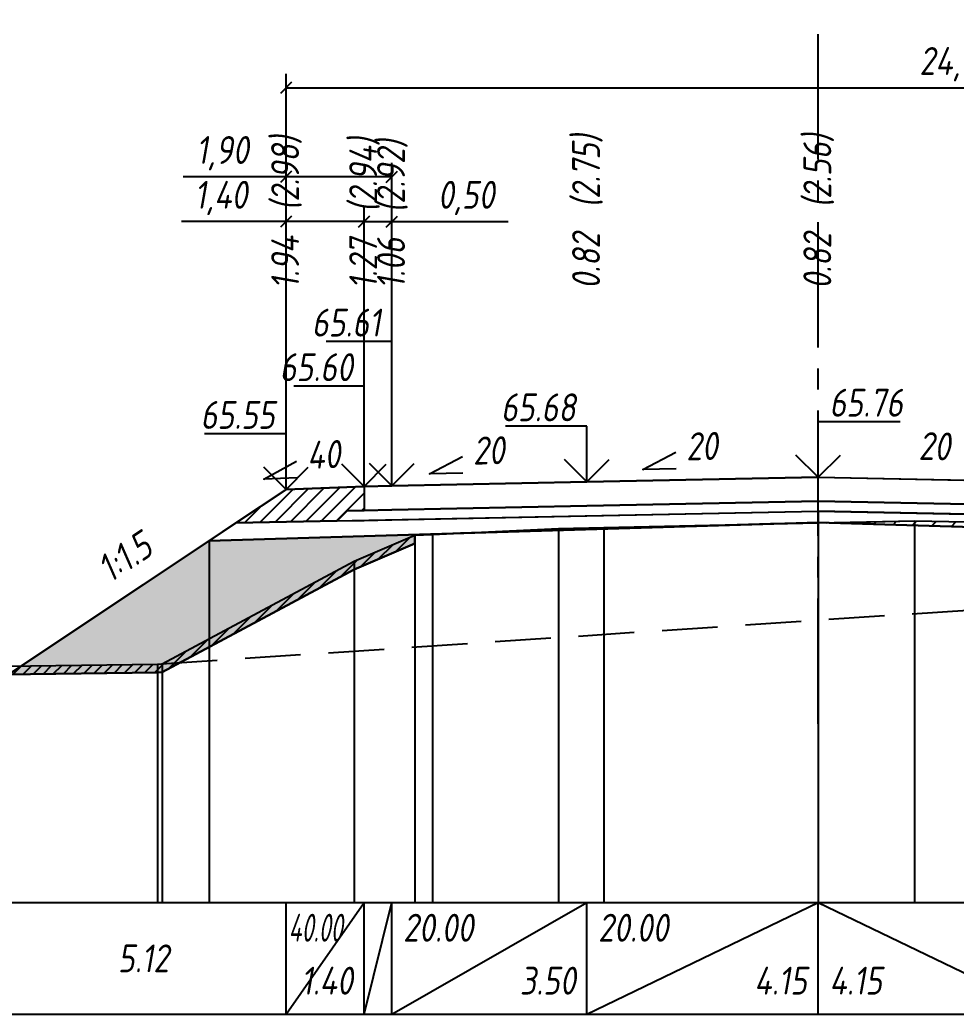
# Model space of a CAD drawing. Extents: x -717 to 1451, y -133302 to 233.
# Drawn here: x 110.4 to 194.4, y -132287 to -132197.8 of the extents above; entities that cross this region are included whole.
import ezdxf
from ezdxf.enums import TextEntityAlignment as Align

# ---------------------------------------------------------------- set-up
doc = ezdxf.new("R2010")
doc.units = 0
doc.linetypes.add('осевая2', pattern=[1.125, 0.75, -0.125, 0.125, -0.125])
doc.linetypes.add('штриховая', pattern=[0.75, 0.5, -0.25])
for name, color, linetype in [('Интерполированный поперечник', 2, 'Continuous'), ('Код_514', 1, 'Continuous'), ('Контур_0', 7, 'Continuous'), ('Контур_2564', 7, 'Continuous'), ('Контур_2660', 7, 'Continuous'), ('Контур_2665', 7, 'Continuous'), ('Контур_400', 7, 'Continuous'), ('Контур_508', 7, 'Continuous'), ('Контур_512', 7, 'Continuous'), ('Контур_513', 7, 'Continuous'), ('Красный поперечник', 1, 'Continuous'), ('Объём_2501', 7, 'Continuous'), ('Объём_2564', 7, 'Continuous'), ('Объём_2650', 7, 'Continuous'), ('Объём_2660', 7, 'Continuous'), ('Объём_2661', 7, 'Continuous'), ('Объём_2663', 7, 'Continuous'), ('Объём_2665', 7, 'Continuous'), ('Объём_2666', 7, 'Continuous'), ('Ось', 1, 'осевая2'), ('Откосы', 7, 'Continuous'), ('Отметки покрытия', 7, 'Continuous'), ('Рабочие отметки', 7, 'Continuous'), ('Рабочие отметки доп.', 7, 'Continuous'), ('Таблица', 7, 'Continuous'), ('Уклоны проезжей части', 7, 'Continuous'), ('Черный поперечник', 3, 'Continuous')]:
    doc.layers.add(name, color=color, linetype=linetype)
for name, color, linetype, true_color in [('Контур_2540', 2, 'Continuous', 0xffff00), ('Контур_2560', 2, 'Continuous', 0xffff00), ('Контур_2561', 7, 'Continuous', 0xff8040), ('Контур_2562', 3, 'Continuous', 0x00ff00), ('Контур_2563', 7, 'Continuous', 0xff8000), ('Контур_2570', 7, 'Continuous', 0x80ff00), ('Контур_2736', 4, 'Continuous', 0x00ffff), ('Контур_2737', 4, 'Continuous', 0x00ffff), ('Контур_2738', 4, 'Continuous', 0x00ffff), ('Контур_2739', 4, 'Continuous', 0x00ffff), ('Контур_2745', 7, 'Continuous', 0xa4ffff), ('Контур_2747', 4, 'Continuous', 0x00ffff), ('Контур_2748', 4, 'Continuous', 0x00ffff), ('Контур_2749', 4, 'Continuous', 0x00ffff), ('Контур_402', 7, 'Continuous', 0xff6464), ('Контур_703', 4, 'Continuous', 0x00ffff), ('Контур_705', 4, 'Continuous', 0x00ffff), ('Объём_2500', 7, 'Continuous', 0xc0c0c0), ('Объём_2520', 7, 'Continuous', 0x80ffff), ('Объём_2540', 2, 'Continuous', 0xffff00), ('Объём_2560', 2, 'Continuous', 0xffff00), ('Объём_2561', 7, 'Continuous', 0xff8040), ('Объём_2562', 3, 'Continuous', 0x00ff00), ('Объём_2563', 7, 'Continuous', 0xff8000), ('Объём_2570', 7, 'Continuous', 0x80ff00), ('Объём_2580', 3, 'Continuous', 0x00ff00), ('Объём_2600', 7, 'Continuous', 0x808000)]:
    doc.layers.add(name, color=color, linetype=linetype, true_color=true_color)
doc.styles.get("Standard").update_dxf_attribs({"font": 'txt', "height": 2.5})
doc.styles.add('М', font='romand.shx', dxfattribs={"width": 0.8, "oblique": 10, "height": 2.5})
doc.dimstyles.new('ISO-25', dxfattribs={"dimtxt": 2.5, "dimasz": 2.5, "dimexe": 1.25, "dimexo": 0.625, "dimtad": 1, "dimtxsty": 'Standard', "dimcen": 2.5, "dimadec": 0, "dimazin": 0, "dimtfac": 1, "dimtmove": 0, "dimatfit": 3, "dimfxl": 1, "dimarcsym": 0})

# ---------------------------------------------------------------- blocks, each defined once
blk = doc.blocks.new('_Oblique')
at = {"color": 0, "linetype": 'ByBlock', "lineweight": -2}
blk.add_line((-0.5, -0.5), (0.5, 0.5), dxfattribs=at)
blk = doc.blocks.new('*D4102')
at = {"color": 0, "lineweight": -2, "transparency": 16777216}
for p, q in [((134.265, -132239.382), (134.265, -132214.662)), ((141.265, -132239.102), (141.265, -132214.662)), ((134.265, -132215.912), (124.89, -132215.912)), ((141.265, -132215.912), (134.265, -132215.912))]:
    blk.add_line(p, q, dxfattribs=at)
at = {"layer": 'Defpoints', "color": 0, "transparency": 16777216}
for p in [(141.265, -132215.912), (134.265, -132240.007), (141.265, -132239.727)]:
    blk.add_point(p, dxfattribs=at)
at = {"color": 0, "lineweight": -2, "transparency": 16777216, "rotation": 180}
blk.add_blockref('_Oblique', (134.265, -132215.912), dxfattribs=at)
at = {"color": 0, "lineweight": -2, "transparency": 16777216}
blk.add_blockref('_Oblique', (141.265, -132215.912), dxfattribs=at)
at = {"color": 0, "transparency": 16777216, "insert": (128.431, -132213.799), "char_height": 2.5, "width": 8.75, "attachment_point": 5, "style": 'М'}
blk.add_mtext('1,40', dxfattribs=at)
blk = doc.blocks.new('*D4104')
at = {"color": 0, "lineweight": -2, "transparency": 16777216}
for p, q in [((141.265, -132239.102), (141.265, -132214.662)), ((143.765, -132239.052), (143.765, -132214.662)), ((141.265, -132215.912), (143.765, -132215.912)), ((143.765, -132215.912), (154.199, -132215.912))]:
    blk.add_line(p, q, dxfattribs=at)
at = {"layer": 'Defpoints', "color": 0, "transparency": 16777216}
for p in [(143.765, -132215.912), (141.265, -132239.727), (143.765, -132239.677)]:
    blk.add_point(p, dxfattribs=at)
at = {"color": 0, "lineweight": -2, "transparency": 16777216, "rotation": 180}
blk.add_blockref('_Oblique', (141.265, -132215.912), dxfattribs=at)
at = {"color": 0, "lineweight": -2, "transparency": 16777216}
blk.add_blockref('_Oblique', (143.765, -132215.912), dxfattribs=at)
at = {"color": 0, "transparency": 16777216, "insert": (150.437, -132213.799), "char_height": 2.5, "width": 9.16667, "attachment_point": 5, "style": 'М'}
blk.add_mtext('0,50', dxfattribs=at)
blk = doc.blocks.new('*D4107')
at = {"color": 0, "lineweight": -2, "transparency": 16777216}
for p, q in [((134.265, -132239.382), (134.265, -132210.645)), ((143.765, -132239.052), (143.765, -132210.645)), ((134.265, -132211.895), (125.024, -132211.895)), ((143.765, -132211.895), (134.265, -132211.895))]:
    blk.add_line(p, q, dxfattribs=at)
at = {"layer": 'Defpoints', "color": 0, "transparency": 16777216}
for p in [(143.765, -132211.895), (134.265, -132240.007), (143.765, -132239.677)]:
    blk.add_point(p, dxfattribs=at)
at = {"color": 0, "lineweight": -2, "transparency": 16777216, "rotation": 180}
blk.add_blockref('_Oblique', (134.265, -132211.895), dxfattribs=at)
at = {"color": 0, "lineweight": -2, "transparency": 16777216}
blk.add_blockref('_Oblique', (143.765, -132211.895), dxfattribs=at)
at = {"color": 0, "transparency": 16777216, "insert": (128.564, -132209.782), "char_height": 2.5, "width": 8.75, "attachment_point": 5, "style": 'М'}
blk.add_mtext('1,90', dxfattribs=at)
blk = doc.blocks.new('*D4108')
at = {"color": 0, "lineweight": -2, "transparency": 16777216}
for p, q in [((134.265, -132239.382), (134.265, -132202.662)), ((254.558, -132240.088), (254.558, -132202.662)), ((134.265, -132203.912), (254.558, -132203.912))]:
    blk.add_line(p, q, dxfattribs=at)
at = {"layer": 'Defpoints', "color": 0, "transparency": 16777216}
for p in [(254.558, -132203.912), (134.265, -132240.007), (254.558, -132240.713)]:
    blk.add_point(p, dxfattribs=at)
at = {"color": 0, "lineweight": -2, "transparency": 16777216, "rotation": 180}
blk.add_blockref('_Oblique', (134.265, -132203.912), dxfattribs=at)
at = {"color": 0, "lineweight": -2, "transparency": 16777216}
blk.add_blockref('_Oblique', (254.558, -132203.912), dxfattribs=at)
at = {"color": 0, "transparency": 16777216, "insert": (194.412, -132201.799), "char_height": 2.5, "width": 12.08333, "attachment_point": 5, "style": 'М'}
blk.add_mtext('24,06', dxfattribs=at)

msp = doc.modelspace()

# ---------------------------------------------------------------- hatches: boundary and pattern name
at = {"layer": 'Объём_2563'}
h = msp.add_hatch(dxfattribs=at)
h.set_pattern_fill('ANSI31', color=256, scale=0.3)
h.paths.add_polyline_path([(141.265, -132241.814), (139.765, -132241.844), (138.846, -132242.763), (129.765, -132242.944), (134.265, -132239.944), (141.265, -132239.664)])
h.paths.add_polyline_path([(239.477, -132243.048), (238.558, -132242.13), (237.058, -132242.1), (237.058, -132241.95), (238.456, -132241.951), (238.457, -132240.951), (237.957, -132240.951), (237.958, -132240.137), (240.779, -132240.263), (240.779, -132240.885), (242.179, -132240.885), (242.179, -132240.345), (251.175, -132240.524), (251.175, -132241.091), (252.575, -132241.091), (252.575, -132240.091), (252.075, -132240.091), (252.075, -132239.591), (254.558, -132239.9), (259.893, -132243.457)])
at = {"layer": 'Объём_2570'}
h = msp.add_hatch(dxfattribs=at)
h.set_pattern_fill('ANSI31', color=256, scale=0.2)
h.paths.add_polyline_path([(145.817, -132244.794), (140.386, -132247.124), (123.157, -132256.335), (122.727, -132256.36), (109.061, -132256.546), (105, -132256.629), (105, -132255.879), (109.061, -132255.796), (122.727, -132255.61), (123.157, -132255.585), (140.386, -132246.374), (145.817, -132244.044)])
h.paths.add_polyline_path([(286.06, -132248.469), (281.77, -132249.669), (274.42, -132252.273), (271.299, -132250.74), (267.13, -132248.043), (255.225, -132248.169), (249.48, -132247.866), (248.382, -132248.072), (248.337, -132247.982), (248.006, -132248.066), (241.093, -132244.558), (237.559, -132243.609), (237.559, -132242.859), (241.093, -132243.808), (248.006, -132247.316), (248.337, -132247.232), (248.382, -132247.322), (249.48, -132247.116), (255.225, -132247.419), (267.13, -132247.293), (271.299, -132249.99), (274.42, -132251.523), (281.77, -132248.919), (286.06, -132247.719)])
at = {"layer": 'Объём_2600'}
h = msp.add_hatch(dxfattribs=at)
h.set_pattern_fill('ANSI31', color=6, scale=0.4)
h.paths.add_polyline_path([(149.914, -132243.862), (158.719, -132243.439), (162.779, -132243.345), (177.732, -132243.028)])
h.paths.add_polyline_path([(195.283, -132242.84), (223.855, -132243.069), (225.116, -132243.06), (237.559, -132242.859), (237.559, -132243.609), (241.093, -132244.558), (241.331, -132244.679), (182.751, -132242.921), (190.67, -132242.753)])
h = msp.add_hatch(dxfattribs=at)
h.set_pattern_fill('HONEY', color=5, scale=0.3)
h.paths.add_polyline_path([(182.015, -132242.937), (177.732, -132243.028), (182.015, -132242.899)])
h.paths.add_polyline_path([(182.015, -132242.937), (182.015, -132242.899), (182.751, -132242.921)])
h = msp.add_hatch(dxfattribs=at)
h.set_pattern_fill('HONEY', color=5, scale=0.3)
h.paths.add_polyline_path([(140.386, -132247.124), (123.157, -132256.335), (122.727, -132256.36), (109.368, -132256.542), (127.373, -132244.538), (149.914, -132243.862), (147.417, -132243.982), (145.817, -132244.044), (145.817, -132244.794)])
h.paths.add_polyline_path([(255.225, -132248.169), (249.48, -132247.866), (248.382, -132248.072), (248.337, -132247.982), (248.006, -132248.066), (241.331, -132244.679), (262.687, -132245.319), (266.778, -132248.047)])

# ---------------------------------------------------------------- linework, layer by layer
at = {"layer": 'Интерполированный поперечник', "linetype": 'штриховая', "ltscale": 10, "flags": 128}
msp.add_lwpolyline([(123.104, -132255.582), (248.343, -132247.227)], dxfattribs=at)
at = {"layer": 'Код_514'}
for p, q in [((134.265, -132287), (134.265, -132277)), ((134.265, -132287), (141.265, -132277)), ((141.265, -132287), (141.265, -132277)), ((141.265, -132287), (143.765, -132277)), ((143.765, -132287), (143.765, -132277)), ((143.765, -132287), (161.265, -132277)), ((161.265, -132287), (161.265, -132277)), ((161.265, -132287), (182.015, -132277)), ((182.015, -132287), (182.015, -132277)), ((182.015, -132277), (202.765, -132287))]:
    msp.add_line(p, q, dxfattribs=at)
at = {"layer": 'Контур_0', "flags": 128}
for points in [[(182.015, -132238.849), (161.265, -132239.264), (143.765, -132239.614), (143.765, -132239.614), (143.765, -132239.614), (143.765, -132239.614), (143.765, -132239.614), (141.265, -132239.664), (141.265, -132241.814), (143.765, -132241.764), (143.765, -132241.764), (143.765, -132241.764), (143.765, -132241.764), (143.765, -132241.764), (143.765, -132241.764), (161.265, -132241.414), (182.015, -132240.999), (182.015, -132238.849)], [(182.015, -132238.849), (202.765, -132239.264), (220.265, -132239.614), (220.265, -132239.614), (220.265, -132239.614), (220.265, -132239.614), (234.558, -132239.9), (234.558, -132239.9), (237.058, -132239.95), (237.058, -132242.1), (234.558, -132242.05), (234.558, -132242.05), (220.265, -132241.764), (220.265, -132241.764), (220.265, -132241.764), (220.265, -132241.764), (202.765, -132241.414), (182.015, -132240.999), (182.015, -132238.849)], [(134.265, -132239.944), (110.516, -132255.777), (110.516, -132255.777), (110.516, -132255.777), (110.516, -132255.777), (110.516, -132255.777), (110.516, -132255.777), (110.516, -132255.777), (110.516, -132255.777), (110.516, -132255.777), (110.516, -132255.777), (110.516, -132255.777), (110.516, -132255.777), (110.516, -132255.777), (110.516, -132255.777), (108.681, -132257)], [(134.265, -132239.944), (110.516, -132255.777), (110.516, -132255.777), (110.516, -132255.777), (110.516, -132255.777), (110.516, -132255.777), (110.516, -132255.777), (110.516, -132255.777), (110.516, -132255.777), (110.516, -132255.777), (110.516, -132255.777), (110.516, -132255.777), (110.516, -132255.777), (110.516, -132255.777), (110.516, -132255.777), (108.681, -132257)], [(134.265, -132239.944), (134.265, -132239.944)]]:
    msp.add_lwpolyline(points, dxfattribs=at)
at = {"layer": 'Контур_0', "color": 250, "flags": 128}
for points in [[(182.015, -132240.999), (161.265, -132241.414), (143.765, -132241.764), (143.765, -132241.764), (143.765, -132241.764), (143.765, -132241.764), (143.765, -132241.764), (143.765, -132241.764), (141.265, -132241.814), (139.765, -132241.844), (138.846, -132242.763), (141.265, -132242.714), (143.765, -132242.664), (143.765, -132242.664), (143.765, -132242.664), (143.765, -132242.664), (143.765, -132242.664), (143.765, -132242.664), (161.265, -132242.314), (182.015, -132241.899), (182.015, -132240.999)], [(182.015, -132240.999), (202.765, -132241.414), (220.265, -132241.764), (220.265, -132241.764), (220.265, -132241.764), (220.265, -132241.764), (234.558, -132242.05), (234.558, -132242.05), (237.058, -132242.1), (238.558, -132242.13), (239.477, -132243.048), (237.058, -132243), (234.558, -132242.95), (234.558, -132242.95), (220.265, -132242.664), (220.265, -132242.664), (220.265, -132242.664), (220.265, -132242.664), (202.765, -132242.314), (182.015, -132241.899), (182.015, -132240.999)], [(129.765, -132242.944), (138.846, -132242.763), (139.765, -132241.844), (141.265, -132241.814)]]:
    msp.add_lwpolyline(points, dxfattribs=at)
at = {"layer": 'Контур_2540', "flags": 128}
for points in [[(182.015, -132242.899), (127.373, -132244.538), (129.765, -132242.944), (182.015, -132241.899), (182.015, -132242.899), (182.015, -132242.899)], [(262.687, -132245.319), (182.015, -132242.899), (182.015, -132241.899), (259.893, -132243.457), (262.687, -132245.319), (262.687, -132245.319)]]:
    msp.add_lwpolyline(points, dxfattribs=at)
at = {"layer": 'Контур_2560', "flags": 128}
msp.add_lwpolyline([(134.265, -132239.944), (134.265, -132239.944), (134.265, -132239.944), (141.265, -132239.664)], dxfattribs=at)
at = {"layer": 'Контур_2561', "flags": 128}
msp.add_lwpolyline([(141.265, -132239.664), (141.265, -132239.664), (134.265, -132239.944), (134.265, -132239.944), (141.265, -132239.664)], dxfattribs=at)
at = {"layer": 'Контур_2562', "flags": 128}
msp.add_lwpolyline([(134.265, -132239.944), (134.265, -132239.944), (134.265, -132239.944), (134.265, -132239.944), (134.265, -132239.944)], dxfattribs=at)
at = {"layer": 'Контур_2563', "color": 250, "flags": 128}
msp.add_lwpolyline([(141.265, -132241.814), (139.765, -132241.844), (138.846, -132242.763), (129.765, -132242.944), (134.265, -132239.944), (141.265, -132239.664), (141.265, -132241.814), (141.265, -132241.814)], dxfattribs=at)
at = {"layer": 'Контур_2564', "flags": 128}
msp.add_lwpolyline([(134.265, -132239.944), (141.265, -132239.664)], dxfattribs=at)
at = {"layer": 'Контур_2570', "flags": 128}
msp.add_lwpolyline([(109.061, -132256.546), (122.727, -132256.36), (123.157, -132256.335), (123.157, -132256.335), (140.386, -132247.124), (145.817, -132244.794), (145.817, -132244.044), (147.417, -132243.982), (158.719, -132243.439), (162.779, -132243.345), (182.015, -132242.937), (190.67, -132242.753), (195.283, -132242.84)], dxfattribs=at)
at = {"layer": 'Контур_2660', "flags": 128}
for points in [[(127.373, -132244.538), (182.015, -132242.899)], [(182.015, -132242.899), (262.687, -132245.319)]]:
    msp.add_lwpolyline(points, dxfattribs=at)
at = {"layer": 'Контур_2665', "flags": 128}
msp.add_lwpolyline([(134.265, -132239.944), (134.265, -132239.944)], dxfattribs=at)
at = {"layer": 'Контур_2736', "flags": 128}
for points in [[(134.265, -132239.944), (110.516, -132255.777)], [(110.516, -132255.777), (108.681, -132257)]]:
    msp.add_lwpolyline(points, dxfattribs=at)
at = {"layer": 'Контур_2737', "flags": 128}
msp.add_lwpolyline([(110.516, -132255.777), (110.516, -132255.777)], dxfattribs=at)
at = {"layer": 'Контур_2738', "flags": 128}
msp.add_lwpolyline([(110.516, -132255.777), (110.516, -132255.777)], dxfattribs=at)
at = {"layer": 'Контур_2739', "flags": 128}
msp.add_lwpolyline([(110.516, -132255.777), (110.516, -132255.777)], dxfattribs=at)
at = {"layer": 'Контур_2745', "flags": 128}
msp.add_lwpolyline([(110.516, -132255.777), (110.516, -132255.777)], dxfattribs=at)
msp.add_lwpolyline([(110.516, -132255.777), (110.516, -132255.777)], dxfattribs=at)
msp.add_lwpolyline([(110.516, -132255.777), (110.516, -132255.777)], dxfattribs=at)
msp.add_lwpolyline([(110.516, -132255.777), (110.516, -132255.777)], dxfattribs=at)
msp.add_lwpolyline([(110.516, -132255.777), (110.516, -132255.777)], dxfattribs=at)
msp.add_lwpolyline([(110.516, -132255.777), (110.516, -132255.777)], dxfattribs=at)
at = {"layer": 'Контур_2747', "flags": 128}
msp.add_lwpolyline([(110.516, -132255.777), (110.516, -132255.777)], dxfattribs=at)
at = {"layer": 'Контур_2748', "flags": 128}
msp.add_lwpolyline([(110.516, -132255.777), (110.516, -132255.777)], dxfattribs=at)
at = {"layer": 'Контур_2749', "flags": 128}
msp.add_lwpolyline([(110.516, -132255.777), (110.516, -132255.777)], dxfattribs=at)
at = {"layer": 'Контур_400', "flags": 128}
for points in [[(141.265, -132239.664), (143.765, -132239.614), (143.765, -132239.614), (143.765, -132239.614), (143.765, -132239.614), (143.765, -132239.614), (143.765, -132239.614), (161.265, -132239.264), (182.015, -132238.849)], [(182.015, -132238.849), (202.765, -132239.264), (220.265, -132239.614), (220.265, -132239.614), (220.265, -132239.614), (220.265, -132239.614), (234.558, -132239.9), (234.558, -132239.9), (237.058, -132239.95)]]:
    msp.add_lwpolyline(points, dxfattribs=at)
at = {"layer": 'Контур_402', "flags": 128}
msp.add_lwpolyline([(127.373, -132244.538), (182.015, -132242.899), (262.687, -132245.319)], dxfattribs=at)
at = {"layer": 'Контур_508', "flags": 128}
msp.add_lwpolyline([(105, -132255.879), (106.681, -132257), (108.681, -132257), (127.373, -132244.538), (182.015, -132242.899), (262.687, -132245.319), (276.877, -132254.78), (278.877, -132254.78), (289.697, -132247.567)], dxfattribs=at)
at = {"layer": 'Контур_512', "flags": 128}
msp.add_lwpolyline([(105, -132255.879), (106.681, -132257), (108.681, -132257), (127.373, -132244.538), (182.015, -132242.899), (262.687, -132245.319), (276.877, -132254.78), (278.877, -132254.78), (289.697, -132247.567)], dxfattribs=at)
at = {"layer": 'Контур_513', "flags": 128}
msp.add_lwpolyline([(105, -132255.879), (106.681, -132257), (108.681, -132257), (127.373, -132244.538), (182.015, -132242.899), (262.687, -132245.319), (276.877, -132254.78), (278.877, -132254.78), (289.697, -132247.567)], dxfattribs=at)
at = {"layer": 'Контур_703', "flags": 128}
msp.add_lwpolyline([(134.265, -132239.944), (110.516, -132255.777)], dxfattribs=at)
at = {"layer": 'Контур_705', "flags": 128}
msp.add_lwpolyline([(110.516, -132255.777), (110.516, -132255.777)], dxfattribs=at)
at = {"layer": 'Красный поперечник'}
for p, q in [((134.265, -132239.944), (141.265, -132239.664)), ((141.265, -132239.664), (143.765, -132239.614)), ((143.765, -132239.614), (161.265, -132239.264)), ((161.265, -132239.264), (182.015, -132238.849)), ((182.015, -132238.849), (202.765, -132239.264)), ((108.681, -132257), (134.265, -132239.944)), ((182.015, -132242.899), (182.015, -132277)), ((127.373, -132244.538), (127.373, -132277))]:
    msp.add_line(p, q, dxfattribs=at)
at = {"layer": 'Объём_2500', "flags": 128}
for points in [[(182.015, -132238.849), (161.265, -132239.264), (143.765, -132239.614), (143.765, -132239.614), (143.765, -132239.614), (143.765, -132239.614), (143.765, -132239.614), (141.265, -132239.664), (141.265, -132241.814), (143.765, -132241.764), (143.765, -132241.764), (143.765, -132241.764), (143.765, -132241.764), (143.765, -132241.764), (143.765, -132241.764), (161.265, -132241.414), (182.015, -132240.999), (182.015, -132238.849)], [(182.015, -132238.849), (202.765, -132239.264), (220.265, -132239.614), (220.265, -132239.614), (220.265, -132239.614), (220.265, -132239.614), (234.558, -132239.9), (234.558, -132239.9), (237.058, -132239.95), (237.058, -132242.1), (234.558, -132242.05), (234.558, -132242.05), (220.265, -132241.764), (220.265, -132241.764), (220.265, -132241.764), (220.265, -132241.764), (202.765, -132241.414), (182.015, -132240.999), (182.015, -132238.849)]]:
    msp.add_lwpolyline(points, dxfattribs=at)
at = {"layer": 'Объём_2501', "flags": 128}
for points in [[(141.265, -132239.664), (143.765, -132239.614), (143.765, -132239.614), (143.765, -132239.614), (143.765, -132239.614), (143.765, -132239.614), (143.765, -132239.614), (161.265, -132239.264), (182.015, -132238.849)], [(182.015, -132238.849), (202.765, -132239.264), (220.265, -132239.614), (220.265, -132239.614), (220.265, -132239.614), (220.265, -132239.614), (234.558, -132239.9), (234.558, -132239.9), (237.058, -132239.95)]]:
    msp.add_lwpolyline(points, dxfattribs=at)
at = {"layer": 'Объём_2520', "color": 250, "flags": 128}
for points in [[(182.015, -132240.999), (161.265, -132241.414), (143.765, -132241.764), (143.765, -132241.764), (143.765, -132241.764), (143.765, -132241.764), (143.765, -132241.764), (143.765, -132241.764), (141.265, -132241.814), (139.765, -132241.844), (138.846, -132242.763), (141.265, -132242.714), (143.765, -132242.664), (143.765, -132242.664), (143.765, -132242.664), (143.765, -132242.664), (143.765, -132242.664), (143.765, -132242.664), (161.265, -132242.314), (182.015, -132241.899), (182.015, -132240.999)], [(182.015, -132240.999), (202.765, -132241.414), (220.265, -132241.764), (220.265, -132241.764), (220.265, -132241.764), (220.265, -132241.764), (234.558, -132242.05), (234.558, -132242.05), (237.058, -132242.1), (238.558, -132242.13), (239.477, -132243.048), (237.058, -132243), (234.558, -132242.95), (234.558, -132242.95), (220.265, -132242.664), (220.265, -132242.664), (220.265, -132242.664), (220.265, -132242.664), (202.765, -132242.314), (182.015, -132241.899), (182.015, -132240.999)]]:
    msp.add_lwpolyline(points, dxfattribs=at)
at = {"layer": 'Объём_2540', "flags": 128}
for points in [[(182.015, -132242.899), (127.373, -132244.538), (129.765, -132242.944), (182.015, -132241.899), (182.015, -132242.899), (182.015, -132242.899)], [(262.687, -132245.319), (182.015, -132242.899), (182.015, -132241.899), (259.893, -132243.457), (262.687, -132245.319), (262.687, -132245.319)]]:
    msp.add_lwpolyline(points, dxfattribs=at)
at = {"layer": 'Объём_2560', "flags": 128}
msp.add_lwpolyline([(134.265, -132239.944), (134.265, -132239.944), (134.265, -132239.944), (141.265, -132239.664)], dxfattribs=at)
at = {"layer": 'Объём_2561', "flags": 128}
msp.add_lwpolyline([(141.265, -132239.664), (141.265, -132239.664), (134.265, -132239.944), (134.265, -132239.944), (141.265, -132239.664)], dxfattribs=at)
at = {"layer": 'Объём_2562', "flags": 128}
msp.add_lwpolyline([(134.265, -132239.944), (134.265, -132239.944), (134.265, -132239.944), (134.265, -132239.944), (134.265, -132239.944)], dxfattribs=at)
at = {"layer": 'Объём_2563', "color": 250, "flags": 128}
msp.add_lwpolyline([(141.265, -132241.814), (139.765, -132241.844), (138.846, -132242.763), (129.765, -132242.944), (134.265, -132239.944), (141.265, -132239.664), (141.265, -132241.814), (141.265, -132241.814)], dxfattribs=at)
at = {"layer": 'Объём_2564', "flags": 128}
msp.add_lwpolyline([(134.265, -132239.944), (141.265, -132239.664)], dxfattribs=at)
at = {"layer": 'Объём_2570', "flags": 128}
msp.add_lwpolyline([(145.817, -132244.794), (140.386, -132247.124), (123.157, -132256.335), (122.727, -132256.36), (109.061, -132256.546), (105, -132256.629), (105, -132255.879), (109.061, -132255.796), (122.727, -132255.61), (123.157, -132255.585), (140.386, -132246.374), (145.817, -132244.044), (145.817, -132244.794), (145.817, -132244.794)], dxfattribs=at)
at = {"layer": 'Объём_2580', "flags": 128}
msp.add_lwpolyline([(134.265, -132239.944), (134.265, -132239.944)], dxfattribs=at)
at = {"layer": 'Объём_2600', "color": 5, "flags": 128}
for points in [[(182.015, -132242.937), (177.732, -132243.028), (182.015, -132242.899), (182.015, -132242.937), (182.015, -132242.937)], [(182.015, -132242.937), (182.015, -132242.899), (182.751, -132242.921), (182.015, -132242.937), (182.015, -132242.937)], [(140.386, -132247.124), (123.157, -132256.335), (122.727, -132256.36), (109.368, -132256.542), (127.373, -132244.538), (149.914, -132243.862), (147.417, -132243.982), (145.817, -132244.044), (145.817, -132244.794), (140.386, -132247.124), (140.386, -132247.124)]]:
    msp.add_lwpolyline(points, dxfattribs=at)
at = {"layer": 'Объём_2650', "color": 6, "flags": 128}
for points in [[(149.914, -132243.862), (158.719, -132243.439), (162.779, -132243.345), (177.732, -132243.028), (149.914, -132243.862), (149.914, -132243.862)], [(195.283, -132242.84), (223.855, -132243.069), (225.116, -132243.06), (237.559, -132242.859), (237.559, -132243.609), (241.093, -132244.558), (241.331, -132244.679), (182.751, -132242.921), (190.67, -132242.753), (195.283, -132242.84), (195.283, -132242.84)]]:
    msp.add_lwpolyline(points, dxfattribs=at)
at = {"layer": 'Объём_2660', "flags": 128}
for points in [[(127.373, -132244.538), (182.015, -132242.899)], [(182.015, -132242.899), (262.687, -132245.319)]]:
    msp.add_lwpolyline(points, dxfattribs=at)
at = {"layer": 'Объём_2661', "flags": 128}
msp.add_lwpolyline([(134.265, -132239.944), (110.516, -132255.777)], dxfattribs=at)
at = {"layer": 'Объём_2663', "flags": 128}
msp.add_lwpolyline([(110.516, -132255.777), (108.681, -132257)], dxfattribs=at)
at = {"layer": 'Объём_2665', "flags": 128}
msp.add_lwpolyline([(134.265, -132239.944), (134.265, -132239.944)], dxfattribs=at)
at = {"layer": 'Объём_2666', "flags": 128}
msp.add_lwpolyline([(134.265, -132239.944), (110.516, -132255.777)], dxfattribs=at)
at = {"layer": 'Ось', "ltscale": 15}
msp.add_line((182.015, -132260.971), (182.015, -132197.82), dxfattribs=at)
at = {"layer": 'Откосы', "color": 1, "flags": 128}
for points in [[(150.145, -132238.486), (147.146, -132238.546), (150.115, -132236.987)], [(169.27, -132238.104), (166.271, -132238.164), (169.24, -132236.604)], [(135.277, -132238.903), (132.279, -132239.023), (135.217, -132237.404)]]:
    msp.add_lwpolyline(points, dxfattribs=at)
at = {"layer": 'Отметки покрытия', "color": 1}
for p, q in [((143.765, -132226.664), (137.865, -132226.664)), ((143.765, -132239.614), (143.765, -132226.664)), ((141.265, -132230.664), (134.965, -132230.664)), ((141.265, -132239.664), (141.265, -132230.664)), ((161.265, -132234.264), (153.965, -132234.264)), ((161.265, -132239.264), (161.265, -132234.264)), ((182.015, -132238.849), (182.015, -132233.849)), ((182.015, -132233.849), (189.365, -132233.849)), ((134.265, -132234.944), (126.965, -132234.944)), ((134.265, -132239.944), (134.265, -132234.944)), ((182.015, -132238.849), (180.015, -132236.849)), ((182.015, -132238.849), (184.015, -132236.849)), ((141.265, -132239.664), (139.265, -132237.664)), ((141.265, -132239.664), (143.265, -132237.664)), ((143.765, -132239.614), (141.765, -132237.614)), ((143.765, -132239.614), (145.765, -132237.614)), ((161.265, -132239.264), (159.265, -132237.264)), ((161.265, -132239.264), (163.265, -132237.264)), ((134.265, -132239.944), (132.265, -132237.944)), ((134.265, -132239.944), (136.265, -132237.944))]:
    msp.add_line(p, q, dxfattribs=at)
at = {"layer": 'Таблица'}
for p, q in [((80, -132277), (314.697, -132277)), ((80, -132287), (314.697, -132287))]:
    msp.add_line(p, q, dxfattribs=at)
at = {"layer": 'Уклоны проезжей части', "color": 1, "flags": 128}
for points in [[(150.145, -132238.486), (147.146, -132238.546), (150.115, -132236.987)], [(169.27, -132238.104), (166.271, -132238.164), (169.24, -132236.604)], [(135.277, -132238.903), (132.279, -132239.023), (135.217, -132237.404)]]:
    msp.add_lwpolyline(points, dxfattribs=at)
at = {"layer": 'Черный поперечник', "color": 7}
for p, q in [((182.015, -132242.937), (182.015, -132277)), ((190.67, -132242.753), (190.67, -132277)), ((145.817, -132244.044), (145.817, -132277)), ((147.417, -132243.982), (147.417, -132277)), ((158.719, -132243.439), (158.719, -132277)), ((162.779, -132243.345), (162.779, -132277)), ((140.386, -132246.374), (140.386, -132277)), ((122.727, -132255.61), (122.727, -132277)), ((123.157, -132255.585), (123.157, -132277))]:
    msp.add_line(p, q, dxfattribs=at)
at = {"layer": 'Черный поперечник', "flags": 128}
msp.add_lwpolyline([(109.061, -132255.796), (122.727, -132255.61), (123.157, -132255.585), (140.386, -132246.374), (145.817, -132244.044), (147.417, -132243.982), (158.719, -132243.439), (162.779, -132243.345), (182.015, -132242.937), (190.67, -132242.753), (195.283, -132242.84)], dxfattribs=at)

# ---------------------------------------------------------------- texts
at = {"layer": 'Код_514', "style": 'М', "oblique": 10}
for s, width, p in [('40.00', 0.6, (134.482, -132278)), ('20.00', 0.8, (144.765, -132278)), ('20.00', 0.8, (162.265, -132278))]:
    msp.add_text(s, height=2.5, dxfattribs=dict(at, width=width)).set_placement(p, align=Align.TOP_LEFT)
at = {"layer": 'Код_514', "style": 'М', "oblique": 10, "width": 0.8}
msp.add_text('5.12', height=2.5, dxfattribs=at).set_placement((121.473, -132282), align=Align.MIDDLE_CENTER)
for s, p in [('1.40', (140.265, -132286)), ('3.50', (160.265, -132286)), ('4.15', (181.015, -132286))]:
    msp.add_text(s, height=2.5, dxfattribs=at).set_placement(p, align=Align.BOTTOM_RIGHT)
msp.add_text('4.15', height=2.5, dxfattribs=at).set_placement((183.015, -132286), align=Align.BOTTOM_LEFT)
at = {"layer": 'Откосы', "color": 1, "style": 'М', "oblique": 10, "width": 0.8}
for s, rotation, p in [('20', 1.14576, (152.495, -132238.439)), ('20', 1.14576, (171.62, -132238.057)), ('20', 358.85423, (192.41, -132238.057)), ('40', 2.29061, (137.725, -132238.805)), ('1:1.5', 33.69007, (120.918, -132247.64))]:
    msp.add_text(s, height=2.5, rotation=rotation, dxfattribs=at).set_placement(p, align=Align.BOTTOM_CENTER)
at = {"layer": 'Отметки покрытия', "color": 1, "style": 'М', "oblique": 10, "width": 0.8}
for s, p in [('65.61', (142.765, -132226.974)), ('65.60', (140.265, -132230.974)), ('65.68', (160.265, -132234.574)), ('65.55', (133.265, -132235.254))]:
    msp.add_text(s, height=2.5, dxfattribs=at).set_placement(p, align=Align.BOTTOM_RIGHT)
msp.add_text('65.76', height=2.5, dxfattribs=at).set_placement((183.015, -132234.159), align=Align.BOTTOM_LEFT)
at = {"layer": 'Рабочие отметки', "color": 1, "style": 'М', "oblique": 10, "width": 0.8}
for s, p in [('1.94', (134.187, -132221.95)), ('1.27', (141.187, -132221.95)), ('1.06', (143.687, -132221.95)), ('0.82', (161.187, -132221.95)), ('0.82', (181.937, -132221.95))]:
    msp.add_text(s, height=2.5, rotation=90, dxfattribs=at).set_placement(p, align=Align.MIDDLE_LEFT)
at = {"layer": 'Рабочие отметки доп.', "color": 1, "style": 'М', "oblique": 10, "width": 0.8}
for s, p in [('(2.98)', (134.187, -132214.9)), ('(2.94)', (141.187, -132215.05)), ('(2.92)', (143.687, -132215.1)), ('(2.75)', (161.187, -132214.65)), ('(2.56)', (181.937, -132214.65))]:
    msp.add_text(s, height=2.5, rotation=90, dxfattribs=at).set_placement(p, align=Align.MIDDLE_LEFT)
at = {"layer": 'Уклоны проезжей части', "color": 1, "style": 'М', "oblique": 10, "width": 0.8}
for s, rotation, p in [('20', 1.14576, (152.495, -132238.439)), ('20', 1.14576, (171.62, -132238.057)), ('20', 358.85423, (192.41, -132238.057)), ('40', 2.29061, (137.725, -132238.805)), ('1:1.5', 33.69007, (120.918, -132247.64))]:
    msp.add_text(s, height=2.5, rotation=rotation, dxfattribs=at).set_placement(p, align=Align.BOTTOM_CENTER)

# ---------------------------------------------------------------- dimensions: what is measured, and where the dimension line sits
at = {"color": 5}
dim = msp.add_linear_dim(base=(254.558, -132203.912), p1=(134.265, -132240.007), p2=(254.558, -132240.713), angle=180, dimstyle='ISO-25', override={"dimasz": 1, "dimlfac": 0.2, "dimzin": 0, "dimtxsty": 'М', "dimblk1": 'Oblique', "dimblk2": 'Oblique', "dimsah": 1}, dxfattribs=at)
dim.commit()
dim.dimension.update_dxf_attribs({"geometry": '*D4108', "text_midpoint": (194.412, -132201.799)})
for base, p1, p2, picture, middle in [((143.765, -132211.895), (134.265, -132240.007), (143.765, -132239.677), '*D4107', (128.564, -132211.895)), ((141.265, -132215.912), (134.265, -132240.007), (141.265, -132239.727), '*D4102', (128.431, -132215.912)), ((143.765, -132215.912), (141.265, -132239.727), (143.765, -132239.677), '*D4104', (150.437, -132215.912))]:
    dim = msp.add_linear_dim(base=base, p1=p1, p2=p2, angle=180, dimstyle='ISO-25', override={"dimasz": 1, "dimlfac": 0.2, "dimzin": 0, "dimtxsty": 'М', "dimblk1": 'Oblique', "dimblk2": 'Oblique', "dimsah": 1}, dxfattribs=at)
    dim.commit()
    dim.dimension.update_dxf_attribs({"geometry": picture, "text_midpoint": middle, "dimtype": 160})

doc.saveas('drawing.dxf')
